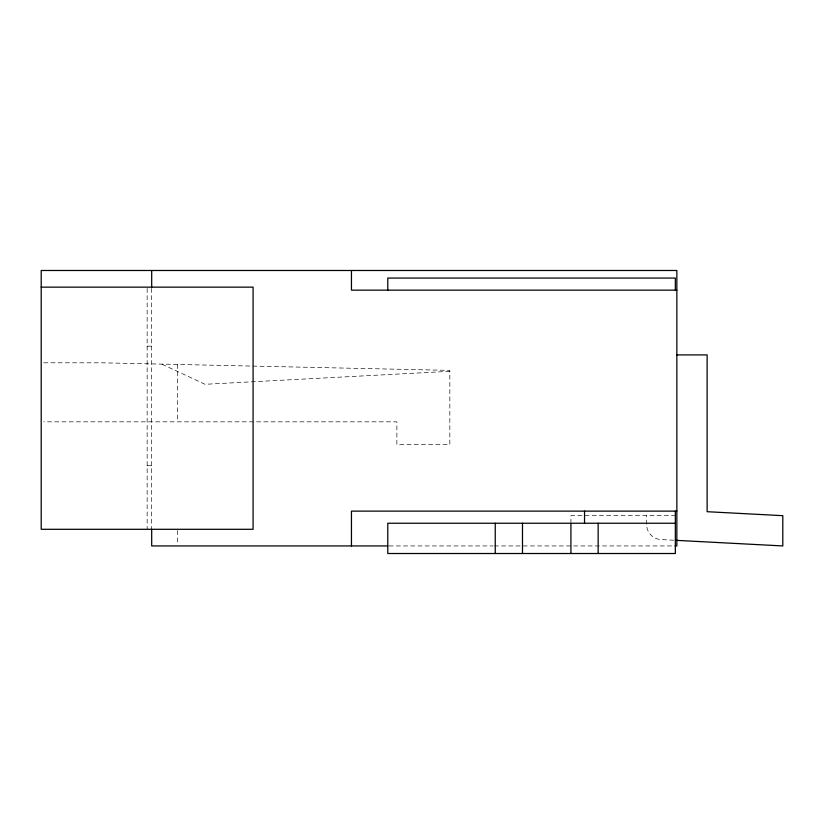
<?xml version="1.0" encoding="UTF-8"?>
<svg xmlns="http://www.w3.org/2000/svg" width="824" height="824" viewBox="0 0 824 824"><rect width="100%" height="100%" fill="white"/><g stroke="black" fill="none" stroke-linecap="round" stroke-linejoin="round"><path stroke-width="0.62" stroke-dasharray="4.12 3.09" d="M449.832 371.305L205.052 384.303L161.762 364.115M147.146 346.162L151.688 346.162M43.724 362.807L101.743 362.807L449.832 370.378L449.832 444.538L396.869 444.538L396.869 421.837L43.754 421.837M147.146 465.725L151.688 465.725M675.598 515.669L570.919 515.669L570.919 521.983M389.072 545.941L493.051 545.941M494.338 545.941L675.577 545.941M673.754 540.225L660.93 539.555A15.131 15.131 0 0 1 646.593 524.445L646.593 515.669M177.407 364.455L177.407 421.837M177.407 530.574L177.407 544.664M151.688 288.4L151.688 529.296M147.146 288.421L147.146 529.296"/><path stroke-width="1.24" d="M41.2 287.143L253.081 287.143L253.081 529.296L41.2 529.296L41.2 270.488L676.854 270.488L676.854 545.941L675.34 545.941M676.854 290.161L351.457 290.161L351.457 270.488M676.854 354.907L707.126 354.907L707.126 511.704L782.8 515.669L782.8 545.941L676.329 540.359M676.854 511.127L351.457 511.127L351.457 545.941M675.34 523.24L387.785 523.24L387.785 553.512L675.34 553.512L675.34 511.127M387.785 545.941L151.688 545.941L151.688 529.214M675.34 290.161L675.34 278.059L387.785 278.059L387.785 290.161M598.152 523.24L598.152 553.512M584.535 511.127L584.535 523.24M570.919 523.24L570.919 553.512M522.488 523.24L522.488 553.512M495.245 523.24L495.245 553.512M151.688 270.488L151.688 287.226"/></g></svg>
